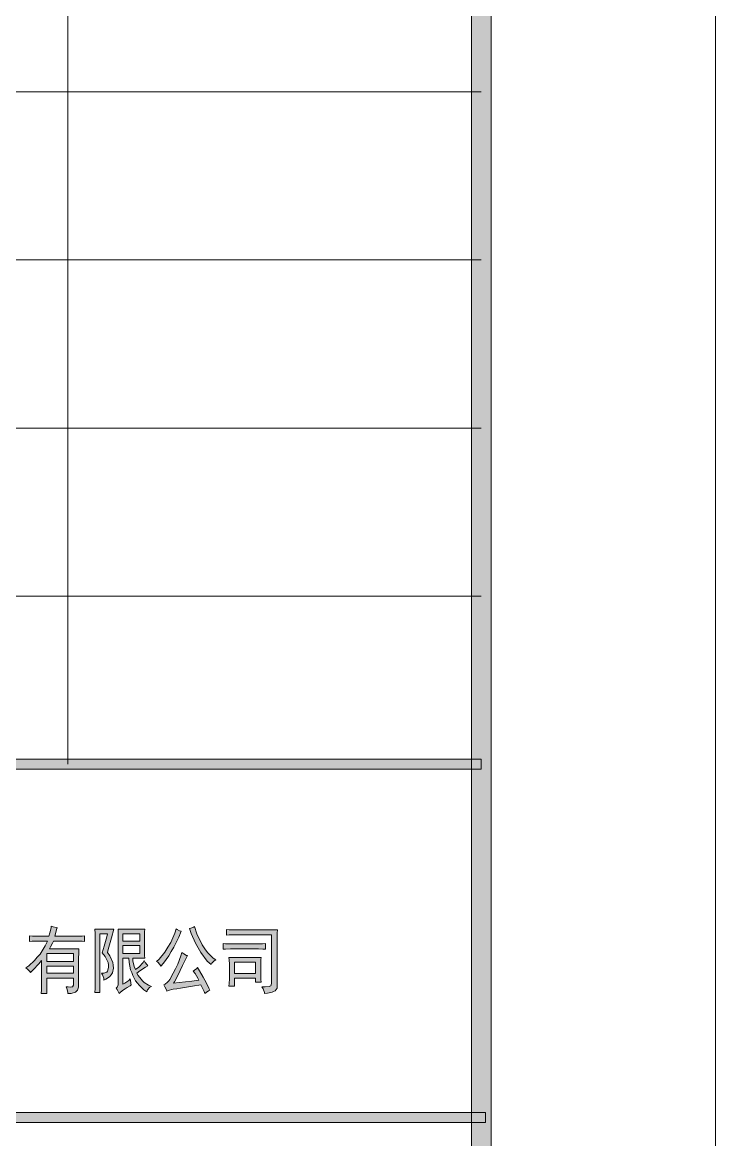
# Model space of a CAD drawing. Header units: millimetres. Extents: x 261 to 114907, y 32 to 1998430.
# Drawn here: x 111357 to 114907, y 1938473 to 1944194 of the extents above; entities that cross this region are included whole.
import ezdxf

# ---------------------------------------------------------------- set-up
doc = ezdxf.new("R2010")
doc.units = ezdxf.units.MM

msp = doc.modelspace()

# ---------------------------------------------------------------- hatches: boundary and pattern name
h = msp.add_hatch(color=0)
h.dxf.hatch_style = 2
h.paths.add_polyline_path([(113756.8, 1928283.3), (113656.8, 1928383.3), (113656.8, 1997179.3), (113756.8, 1997279.2)])
h = msp.add_hatch(color=0)
h.dxf.hatch_style = 2
h.paths.add_polyline_path([(107700.3, 1940369.7), (107700.3, 1940421.4), (113706.8, 1940421.4), (113706.8, 1940369.7)])
h = msp.add_hatch(color=0)
h.paths.add_polyline_path([(111374.3, 1939352.7), (111389.3, 1939363.1), (111418.6, 1939390.2), (111433.3, 1939407), (111447.5, 1939423.4), (111473.8, 1939464.8), (111485.4, 1939489.3), (111438.5, 1939489.3), (111429.4, 1939489.3), (111406.6, 1939488.5), (111392.8, 1939487.6), (111392.8, 1939516), (111409.6, 1939515.2), (111435, 1939514.3), (111443.6, 1939514.3), (111493.2, 1939514.3), (111498.4, 1939532), (111504.4, 1939558.3), (111504.8, 1939566.4), (111514.7, 1939563.4), (111530.3, 1939558.7), (111536.3, 1939557.4), (111534.1, 1939555.2), (111527.7, 1939533.7), (111523.4, 1939514.3), (111628.9, 1939514.3), (111640.1, 1939514.3), (111663, 1939515.2), (111674.6, 1939516), (111674.6, 1939487.6), (111663, 1939488.5), (111641.9, 1939489.3), (111632.8, 1939489.3), (111515.6, 1939489.3), (111510.9, 1939479.4), (111501, 1939460), (111495.8, 1939450.5), (111645.7, 1939450.5), (111645.3, 1939432), (111644.4, 1939398.8), (111644.4, 1939383.7), (111644.4, 1939263.5), (111644.4, 1939253.2), (111639.3, 1939238.1), (111634.1, 1939233.3), (111628.9, 1939228.6), (111607, 1939222.1), (111589.7, 1939220.9), (111589.3, 1939229), (111584.5, 1939246.7), (111580.7, 1939256.2), (111590.6, 1939254.9), (111604.8, 1939254), (111609.5, 1939254.9), (111613.9, 1939255.3), (111618.6, 1939263.5), (111618.6, 1939271.3), (111618.6, 1939300.6), (111482.9, 1939300.6), (111482.9, 1939222.1), (111454, 1939222.1), (111454.8, 1939240.7), (111455.3, 1939272.6), (111455.3, 1939285.9), (111455.3, 1939391.1), (111441.5, 1939373.4), (111413, 1939342.4), (111398, 1939329), (111395.4, 1939334.2), (111383.7, 1939345.8)])
h.paths.add_polyline_path([(111618.6, 1939385.5), (111618.6, 1939426.8), (111482.9, 1939426.8), (111482.9, 1939385.5)])
h.paths.add_polyline_path([(111618.6, 1939324.7), (111618.6, 1939361.8), (111482.9, 1939361.8), (111482.9, 1939324.7)])
h = msp.add_hatch(color=0)
h.dxf.hatch_style = 2
h.paths.add_polyline_path([(111824.6, 1939550.1), (111812.9, 1939506.1), (111796.6, 1939447.1), (111792.3, 1939431.1), (111805.2, 1939413.5), (111820.3, 1939380.7), (111822, 1939366.1), (111824.1, 1939351), (111818.5, 1939326.9), (111811.2, 1939316.9), (111803.5, 1939307.5), (111784.9, 1939294.1), (111773.7, 1939290.2), (111773.3, 1939300.1), (111767.3, 1939316.9), (111762.1, 1939324.7), (111773.7, 1939324.7), (111788.8, 1939329.9), (111792.3, 1939335), (111795.3, 1939340.2), (111797.9, 1939356.6), (111797.4, 1939368.2), (111796.6, 1939379.9), (111781, 1939410.5), (111766, 1939429.8), (111776.3, 1939463), (111789.7, 1939511.3), (111792.3, 1939526.4), (111753, 1939526.4), (111753, 1939226.5), (111728, 1939226.5), (111728.9, 1939247.6), (111729.3, 1939288.1), (111729.3, 1939308.3), (111729.3, 1939481.6), (111729.3, 1939494.9), (111728.9, 1939529.4), (111728, 1939550.1)])
h = msp.add_hatch(color=0)
h.paths.add_polyline_path([(111984, 1939550.1), (111983.1, 1939536.7), (111982.7, 1939499.7), (111982.7, 1939476), (111982.7, 1939452.7), (111983.1, 1939416.5), (111984, 1939403.1), (111922.8, 1939403.1), (111922.8, 1939388.9), (111929.3, 1939359.2), (111935.7, 1939343.7), (111952.6, 1939356.6), (111975, 1939379.4), (111980.1, 1939389.8), (111985.3, 1939380.7), (111995.2, 1939367.4), (111999.5, 1939363.1), (111987.9, 1939356.6), (111959, 1939337.2), (111942.2, 1939324.7), (111949.5, 1939313.5), (111964.6, 1939294.1), (111972.4, 1939285.9), (111980.1, 1939277.7), (112003, 1939263.5), (112018.1, 1939257.9), (112010.3, 1939253.2), (111998.2, 1939239.4), (111994.4, 1939229.5), (111978.8, 1939240.7), (111954.3, 1939263.5), (111945.7, 1939274.7), (111936.6, 1939286.4), (111922.4, 1939313.1), (111916.8, 1939328.2), (111911.2, 1939343.2), (111903.9, 1939380.7), (111901.7, 1939403.1), (111871.5, 1939403.1), (111871.5, 1939268.3), (111882.3, 1939274.3), (111901.3, 1939288.1), (111909.5, 1939296.3), (111910.3, 1939289.8), (111912.9, 1939274.3), (111914.6, 1939265.2), (111909, 1939261.4), (111893.5, 1939251.9), (111884, 1939245.8), (111874.6, 1939239.8), (111858.6, 1939228.2), (111852.1, 1939222.1), (111849.6, 1939228.2), (111842.2, 1939241.5), (111837.9, 1939248.9), (111841.8, 1939253.2), (111847, 1939266.5), (111848.3, 1939275.6), (111848.3, 1939484.6), (111848.3, 1939499.7), (111847.4, 1939532), (111847, 1939550.1)])
h.paths.add_polyline_path([(111959, 1939426.8), (111959, 1939466.9), (111871.5, 1939466.9), (111871.5, 1939426.8)])
h.paths.add_polyline_path([(111959, 1939489.3), (111959, 1939526.4), (111871.5, 1939526.4), (111871.5, 1939489.3)])
h = msp.add_hatch(color=0)
h.dxf.hatch_style = 2
h.paths.add_polyline_path([(112170.6, 1939539.7), (112158.1, 1939510), (112132.7, 1939457.9), (112119.7, 1939435.9), (112106.8, 1939413.5), (112080.1, 1939376.4), (112066.3, 1939361.8), (112061.1, 1939369.9), (112049.9, 1939381.6), (112043.9, 1939385.5), (112057.7, 1939397.1), (112086.6, 1939433.7), (112101.7, 1939457.9), (112116.3, 1939482.4), (112137.8, 1939529.8), (112144.7, 1939553.1), (112149.1, 1939549.2), (112162, 1939542.7)])
h = msp.add_hatch(color=0)
h.dxf.hatch_style = 2
h.paths.add_polyline_path([(112238.7, 1939564.7), (112250.7, 1939526.8), (112277.5, 1939469.9), (112291.3, 1939450.5), (112305.5, 1939431.1), (112333.9, 1939403.1), (112348.1, 1939394.1), (112339.1, 1939388.9), (112326.6, 1939376.4), (112323.6, 1939369.1), (112303.8, 1939387.6), (112270.6, 1939430.7), (112256.8, 1939454.8), (112243, 1939479.4), (112221, 1939529.4), (112212.4, 1939554.4), (112219.7, 1939556.1), (112232.6, 1939561.3)])
h = msp.add_hatch(color=0)
h.dxf.hatch_style = 2
h.paths.add_polyline_path([(112662.7, 1939547.1), (112662.3, 1939530.7), (112661.4, 1939501.8), (112661.4, 1939489.3), (112661.4, 1939257.9), (112661, 1939248), (112651.9, 1939235.1), (112643.7, 1939231.6), (112635.6, 1939228.6), (112611.9, 1939223), (112596.3, 1939220.9), (112596.3, 1939227.3), (112589.4, 1939245), (112583, 1939256.2), (112600.2, 1939256.2), (112620.9, 1939257.9), (112624.8, 1939259.2), (112628.7, 1939260.9), (112632.5, 1939271.7), (112632.5, 1939281.6), (112632.5, 1939521.6), (112452.4, 1939521.6), (112440.8, 1939521.6), (112415.4, 1939521.2), (112401.6, 1939520.3), (112401.6, 1939548.3), (112415.4, 1939547.9), (112440.4, 1939547.1), (112451.1, 1939547.1)])
h = msp.add_hatch(color=0)
h.dxf.hatch_style = 2
h.paths.add_polyline_path([(112260.7, 1939288.9), (112255.5, 1939299.3), (112241.3, 1939323), (112232.2, 1939336.3), (112238.7, 1939340.6), (112249.5, 1939349.7), (112254.2, 1939354), (112264.1, 1939338.1), (112282.2, 1939305.7), (112290.8, 1939289.8), (112299.4, 1939273.9), (112312.4, 1939248), (112316.7, 1939238.5), (112309.8, 1939234.2), (112297.3, 1939226), (112292.1, 1939222.1), (112288.2, 1939231.2), (112277.9, 1939252.7), (112271, 1939265.2), (112227.5, 1939258.3), (112165.9, 1939248.9), (112147.8, 1939245.8), (112129.7, 1939242.8), (112104.2, 1939236.4), (112096, 1939232.5), (112094.3, 1939239.8), (112087, 1939256.2), (112081.8, 1939265.2), (112088.3, 1939268.3), (112100.8, 1939278.6), (112106.8, 1939285.9), (112112.4, 1939293.2), (112129.7, 1939324.7), (112141.3, 1939348.4), (112152.9, 1939372.1), (112168.9, 1939413.5), (112173.2, 1939431.1), (112183.1, 1939424.7), (112198.2, 1939416.5), (112203.3, 1939415.2), (112196, 1939402.3), (112177.1, 1939364.3), (112165, 1939339.4), (112152.9, 1939313.9), (112135.3, 1939281.6), (112130.1, 1939274.3), (112160.3, 1939276.9), (112225.3, 1939284.6)])
h = msp.add_hatch(color=0)
h.dxf.hatch_style = 2
h.paths.add_polyline_path([(112555.8, 1939476), (112564, 1939476), (112586.9, 1939476.4), (112601.5, 1939477.2), (112601.5, 1939447.5), (112587.7, 1939448.4), (112565.3, 1939449.2), (112557.1, 1939449.2), (112435.6, 1939449.2), (112423.1, 1939449.2), (112397.7, 1939448.4), (112384.8, 1939447.5), (112384.8, 1939477.2), (112397.7, 1939476.4), (112423.1, 1939476), (112435.6, 1939476)])
h = msp.add_hatch(color=0)
h.paths.add_polyline_path([(112579.1, 1939406.1), (112578.7, 1939395.8), (112577.8, 1939373.4), (112577.8, 1939361.8), (112577.8, 1939329), (112577.8, 1939316.9), (112578.7, 1939292.8), (112579.1, 1939279.9), (112550.7, 1939279.9), (112550.7, 1939299.3), (112443.4, 1939299.3), (112443.4, 1939259.2), (112414.9, 1939259.2), (112416.2, 1939272.6), (112417.5, 1939296.3), (112417.5, 1939306.6), (112417.5, 1939361.8), (112417.5, 1939371.2), (112416.2, 1939393.6), (112414.9, 1939406.1)])
h.paths.add_polyline_path([(112550.7, 1939323), (112550.7, 1939382.4), (112443.4, 1939382.4), (112443.4, 1939323)])
h = msp.add_hatch(color=0)
h.dxf.hatch_style = 2
h.paths.add_polyline_path([(107721.4, 1938561.1), (107721.4, 1938612.8), (113727.9, 1938612.8), (113727.9, 1938561.1)])

# ---------------------------------------------------------------- linework, layer by layer
at = {"color": 0, "lineweight": 0}
for points in [[(114906.9, 1927132.8), (114906.9, 1998429.8), (13963.2, 1998429.8), (13963.2, 1927132.8)], [(113756.8, 1928283.3), (113656.8, 1928383.3), (113656.8, 1997179.3), (113756.8, 1997279.2)], [(107700.3, 1940369.7), (107700.3, 1940421.4), (113706.8, 1940421.4), (113706.8, 1940369.7)], [(111374.3, 1939352.7), (111389.3, 1939363.1), (111418.6, 1939390.2), (111433.3, 1939407), (111447.5, 1939423.4), (111473.8, 1939464.8), (111485.4, 1939489.3), (111438.5, 1939489.3), (111429.4, 1939489.3), (111406.6, 1939488.5), (111392.8, 1939487.6), (111392.8, 1939516), (111409.6, 1939515.2), (111435, 1939514.3), (111443.6, 1939514.3), (111493.2, 1939514.3), (111498.4, 1939532), (111504.4, 1939558.3), (111504.8, 1939566.4), (111514.7, 1939563.4), (111530.3, 1939558.7), (111536.3, 1939557.4), (111534.1, 1939555.2), (111527.7, 1939533.7), (111523.4, 1939514.3), (111628.9, 1939514.3), (111640.1, 1939514.3), (111663, 1939515.2), (111674.6, 1939516), (111674.6, 1939487.6), (111663, 1939488.5), (111641.9, 1939489.3), (111632.8, 1939489.3), (111515.6, 1939489.3), (111510.9, 1939479.4), (111501, 1939460), (111495.8, 1939450.5), (111645.7, 1939450.5), (111645.3, 1939432), (111644.4, 1939398.8), (111644.4, 1939383.7), (111644.4, 1939263.5), (111644.4, 1939253.2), (111639.3, 1939238.1), (111634.1, 1939233.3), (111628.9, 1939228.6), (111607, 1939222.1), (111589.7, 1939220.9), (111589.3, 1939229), (111584.5, 1939246.7), (111580.7, 1939256.2), (111590.6, 1939254.9), (111604.8, 1939254), (111609.5, 1939254.9), (111613.9, 1939255.3), (111618.6, 1939263.5), (111618.6, 1939271.3), (111618.6, 1939300.6), (111482.9, 1939300.6), (111482.9, 1939222.1), (111454, 1939222.1), (111454.8, 1939240.7), (111455.3, 1939272.6), (111455.3, 1939285.9), (111455.3, 1939391.1), (111441.5, 1939373.4), (111413, 1939342.4), (111398, 1939329), (111395.4, 1939334.2), (111383.7, 1939345.8)], [(111824.6, 1939550.1), (111812.9, 1939506.1), (111796.6, 1939447.1), (111792.3, 1939431.1), (111805.2, 1939413.5), (111820.3, 1939380.7), (111822, 1939366.1), (111824.1, 1939351), (111818.5, 1939326.9), (111811.2, 1939316.9), (111803.5, 1939307.5), (111784.9, 1939294.1), (111773.7, 1939290.2), (111773.3, 1939300.1), (111767.3, 1939316.9), (111762.1, 1939324.7), (111773.7, 1939324.7), (111788.8, 1939329.9), (111792.3, 1939335), (111795.3, 1939340.2), (111797.9, 1939356.6), (111797.4, 1939368.2), (111796.6, 1939379.9), (111781, 1939410.5), (111766, 1939429.8), (111776.3, 1939463), (111789.7, 1939511.3), (111792.3, 1939526.4), (111753, 1939526.4), (111753, 1939226.5), (111728, 1939226.5), (111728.9, 1939247.6), (111729.3, 1939288.1), (111729.3, 1939308.3), (111729.3, 1939481.6), (111729.3, 1939494.9), (111728.9, 1939529.4), (111728, 1939550.1)], [(111984, 1939550.1), (111983.1, 1939536.7), (111982.7, 1939499.7), (111982.7, 1939476), (111982.7, 1939452.7), (111983.1, 1939416.5), (111984, 1939403.1), (111922.8, 1939403.1), (111922.8, 1939388.9), (111929.3, 1939359.2), (111935.7, 1939343.7), (111952.6, 1939356.6), (111975, 1939379.4), (111980.1, 1939389.8), (111985.3, 1939380.7), (111995.2, 1939367.4), (111999.5, 1939363.1), (111987.9, 1939356.6), (111959, 1939337.2), (111942.2, 1939324.7), (111949.5, 1939313.5), (111964.6, 1939294.1), (111972.4, 1939285.9), (111980.1, 1939277.7), (112003, 1939263.5), (112018.1, 1939257.9), (112010.3, 1939253.2), (111998.2, 1939239.4), (111994.4, 1939229.5), (111978.8, 1939240.7), (111954.3, 1939263.5), (111945.7, 1939274.7), (111936.6, 1939286.4), (111922.4, 1939313.1), (111916.8, 1939328.2), (111911.2, 1939343.2), (111903.9, 1939380.7), (111901.7, 1939403.1), (111871.5, 1939403.1), (111871.5, 1939268.3), (111882.3, 1939274.3), (111901.3, 1939288.1), (111909.5, 1939296.3), (111910.3, 1939289.8), (111912.9, 1939274.3), (111914.6, 1939265.2), (111909, 1939261.4), (111893.5, 1939251.9), (111884, 1939245.8), (111874.6, 1939239.8), (111858.6, 1939228.2), (111852.1, 1939222.1), (111849.6, 1939228.2), (111842.2, 1939241.5), (111837.9, 1939248.9), (111841.8, 1939253.2), (111847, 1939266.5), (111848.3, 1939275.6), (111848.3, 1939484.6), (111848.3, 1939499.7), (111847.4, 1939532), (111847, 1939550.1)], [(112170.6, 1939539.7), (112158.1, 1939510), (112132.7, 1939457.9), (112119.7, 1939435.9), (112106.8, 1939413.5), (112080.1, 1939376.4), (112066.3, 1939361.8), (112061.1, 1939369.9), (112049.9, 1939381.6), (112043.9, 1939385.5), (112057.7, 1939397.1), (112086.6, 1939433.7), (112101.7, 1939457.9), (112116.3, 1939482.4), (112137.8, 1939529.8), (112144.7, 1939553.1), (112149.1, 1939549.2), (112162, 1939542.7)], [(112238.7, 1939564.7), (112250.7, 1939526.8), (112277.5, 1939469.9), (112291.3, 1939450.5), (112305.5, 1939431.1), (112333.9, 1939403.1), (112348.1, 1939394.1), (112339.1, 1939388.9), (112326.6, 1939376.4), (112323.6, 1939369.1), (112303.8, 1939387.6), (112270.6, 1939430.7), (112256.8, 1939454.8), (112243, 1939479.4), (112221, 1939529.4), (112212.4, 1939554.4), (112219.7, 1939556.1), (112232.6, 1939561.3)], [(112662.7, 1939547.1), (112662.3, 1939530.7), (112661.4, 1939501.8), (112661.4, 1939489.3), (112661.4, 1939257.9), (112661, 1939248), (112651.9, 1939235.1), (112643.7, 1939231.6), (112635.6, 1939228.6), (112611.9, 1939223), (112596.3, 1939220.9), (112596.3, 1939227.3), (112589.4, 1939245), (112583, 1939256.2), (112600.2, 1939256.2), (112620.9, 1939257.9), (112624.8, 1939259.2), (112628.7, 1939260.9), (112632.5, 1939271.7), (112632.5, 1939281.6), (112632.5, 1939521.6), (112452.4, 1939521.6), (112440.8, 1939521.6), (112415.4, 1939521.2), (112401.6, 1939520.3), (112401.6, 1939548.3), (112415.4, 1939547.9), (112440.4, 1939547.1), (112451.1, 1939547.1)], [(111959, 1939489.3), (111959, 1939526.4), (111871.5, 1939526.4), (111871.5, 1939489.3)], [(111959, 1939426.8), (111959, 1939466.9), (111871.5, 1939466.9), (111871.5, 1939426.8)], [(112260.7, 1939288.9), (112255.5, 1939299.3), (112241.3, 1939323), (112232.2, 1939336.3), (112238.7, 1939340.6), (112249.5, 1939349.7), (112254.2, 1939354), (112264.1, 1939338.1), (112282.2, 1939305.7), (112290.8, 1939289.8), (112299.4, 1939273.9), (112312.4, 1939248), (112316.7, 1939238.5), (112309.8, 1939234.2), (112297.3, 1939226), (112292.1, 1939222.1), (112288.2, 1939231.2), (112277.9, 1939252.7), (112271, 1939265.2), (112227.5, 1939258.3), (112165.9, 1939248.9), (112147.8, 1939245.8), (112129.7, 1939242.8), (112104.2, 1939236.4), (112096, 1939232.5), (112094.3, 1939239.8), (112087, 1939256.2), (112081.8, 1939265.2), (112088.3, 1939268.3), (112100.8, 1939278.6), (112106.8, 1939285.9), (112112.4, 1939293.2), (112129.7, 1939324.7), (112141.3, 1939348.4), (112152.9, 1939372.1), (112168.9, 1939413.5), (112173.2, 1939431.1), (112183.1, 1939424.7), (112198.2, 1939416.5), (112203.3, 1939415.2), (112196, 1939402.3), (112177.1, 1939364.3), (112165, 1939339.4), (112152.9, 1939313.9), (112135.3, 1939281.6), (112130.1, 1939274.3), (112160.3, 1939276.9), (112225.3, 1939284.6)], [(112555.8, 1939476), (112564, 1939476), (112586.9, 1939476.4), (112601.5, 1939477.2), (112601.5, 1939447.5), (112587.7, 1939448.4), (112565.3, 1939449.2), (112557.1, 1939449.2), (112435.6, 1939449.2), (112423.1, 1939449.2), (112397.7, 1939448.4), (112384.8, 1939447.5), (112384.8, 1939477.2), (112397.7, 1939476.4), (112423.1, 1939476), (112435.6, 1939476)], [(111618.6, 1939385.5), (111618.6, 1939426.8), (111482.9, 1939426.8), (111482.9, 1939385.5)], [(112579.1, 1939406.1), (112578.7, 1939395.8), (112577.8, 1939373.4), (112577.8, 1939361.8), (112577.8, 1939329), (112577.8, 1939316.9), (112578.7, 1939292.8), (112579.1, 1939279.9), (112550.7, 1939279.9), (112550.7, 1939299.3), (112443.4, 1939299.3), (112443.4, 1939259.2), (112414.9, 1939259.2), (112416.2, 1939272.6), (112417.5, 1939296.3), (112417.5, 1939306.6), (112417.5, 1939361.8), (112417.5, 1939371.2), (112416.2, 1939393.6), (112414.9, 1939406.1)], [(112550.7, 1939323), (112550.7, 1939382.4), (112443.4, 1939382.4), (112443.4, 1939323)], [(111618.6, 1939324.7), (111618.6, 1939361.8), (111482.9, 1939361.8), (111482.9, 1939324.7)], [(107721.4, 1938561.1), (107721.4, 1938612.8), (113727.9, 1938612.8), (113727.9, 1938561.1)]]:
    msp.add_lwpolyline(points, close=True, dxfattribs=at)
for points in [[(111590.2, 1940395.5), (111590.2, 1947280.3)], [(107700.3, 1943837.7), (113706.8, 1943837.7)], [(107700.3, 1942977.2), (113706.8, 1942977.2)], [(109474.8, 1942116.6), (113706.8, 1942116.6)], [(107700.3, 1941256.1), (113706.8, 1941256.1)]]:
    msp.add_lwpolyline(points, dxfattribs=at)

doc.saveas('drawing.dxf')
